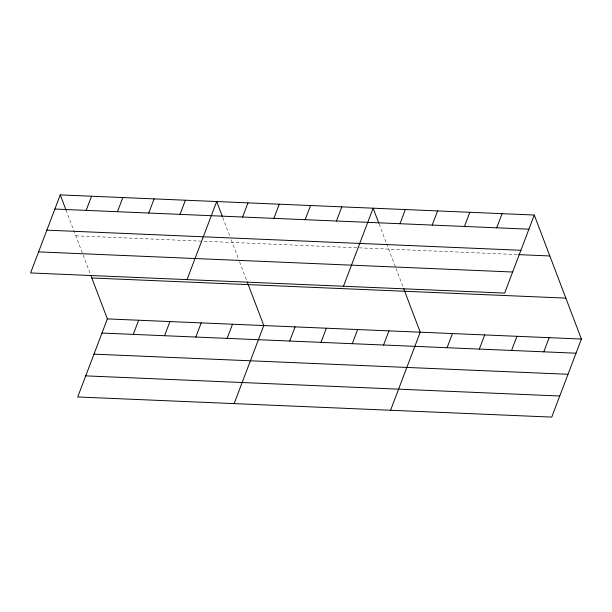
<?xml version="1.0" encoding="UTF-8"?>
<svg xmlns="http://www.w3.org/2000/svg" width="612" height="612" viewBox="0 0 612 612"><rect width="100%" height="100%" fill="white"/><g stroke="black" fill="none" stroke-linecap="round" stroke-linejoin="round"><path stroke-width="0.46" stroke-dasharray="3.06 2.29" d="M75.796 235.819L517.607 254.584M379.203 224.199L386.302 242.88M386.639 243.775L395.673 267.559M396.002 268.431L403.346 287.755M222.768 217.558L229.867 236.24M231.221 239.797L239.238 260.911M239.575 261.791L246.911 281.115M65.997 210.023L82.804 254.263M83.14 255.143L90.477 274.467"/><path stroke-width="0.92" d="M60.251 194.899L30.6 272.96L504.64 293.094L534.291 215.034L60.251 194.899L65.997 210.023M86.162 210.383L91.54 196.23M117.45 211.714L122.828 197.561M90.813 275.346L107.36 318.906L77.709 396.966L551.749 417.101L581.4 339.04L534.291 215.034M148.739 213.037L154.117 198.885M133.271 334.389L138.649 320.229M180.02 214.368L185.398 200.216M164.559 335.713L169.929 321.56M187.035 279.608L216.686 201.547L222.431 216.671M195.84 337.044L201.218 322.891M242.597 217.03L247.975 202.87M227.128 338.375L232.506 324.215M273.885 218.354L279.263 204.201M234.144 403.606L263.795 325.546L247.248 281.994M305.166 219.685L310.544 205.533M289.705 341.029L295.083 326.877M336.455 221.016L341.833 206.856M320.986 342.36L326.364 328.208M343.47 286.248L373.121 208.187L378.866 223.311M352.275 343.692L357.653 329.531M399.98 223.709L405.358 209.556M383.563 345.015L388.941 330.863M432.21 225.078L437.588 210.926M390.571 410.254L420.23 332.194L403.683 288.635M464.447 226.448L469.825 212.295M447.081 347.715L452.459 333.563M496.684 227.817L502.062 213.665M479.318 349.085L484.696 334.932M511.556 350.454L516.933 336.302M543.785 351.823L549.163 337.671M54.873 209.052L528.913 229.186M46.864 230.143L520.904 250.277M518.555 254.63L549.836 255.954M38.61 251.876L512.649 272.011M91.815 277.978L565.855 298.113M107.36 318.906L581.4 339.04M101.982 333.058L576.022 353.193M93.973 354.149L568.013 374.284M85.718 375.875L559.758 396.01"/></g></svg>
